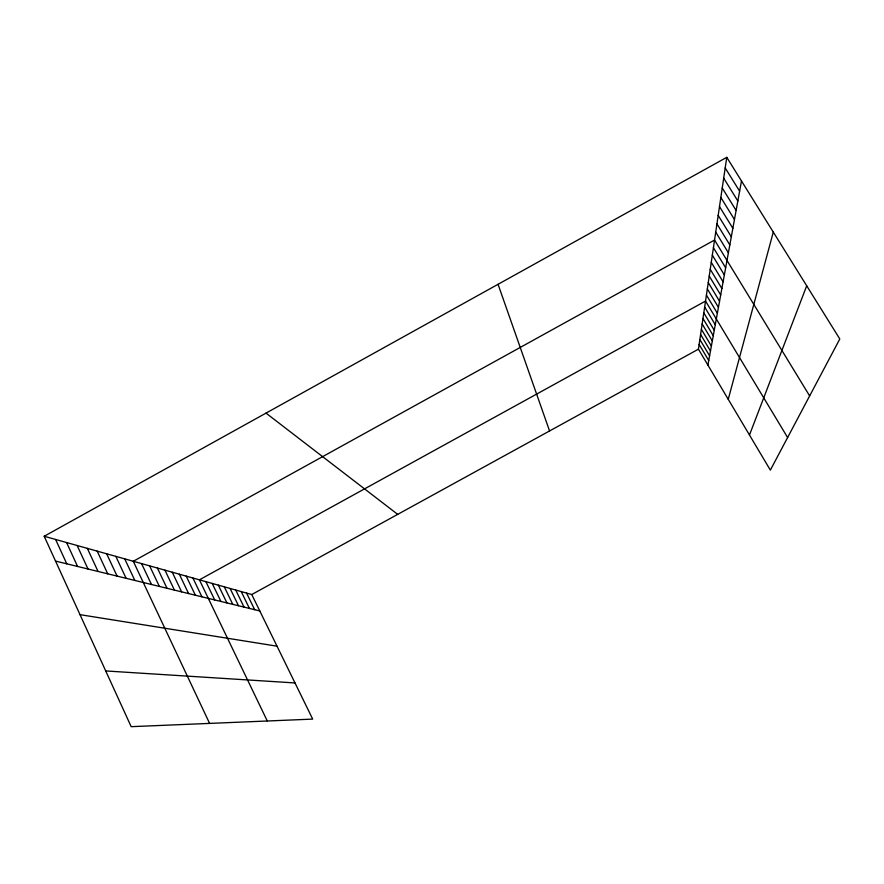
<?xml version="1.0" encoding="UTF-8"?>
<svg xmlns="http://www.w3.org/2000/svg" width="884" height="884" viewBox="0 0 884 884"><rect width="100%" height="100%" fill="white"/><g stroke="black" fill="none" stroke-linecap="round" stroke-linejoin="round"><path stroke-width="1.33" d="M726.77 157.33L839.8 338.992L770.351 470.122L698.437 349.18L726.77 157.33L44.2 536.256L131.175 726.67L312.682 719.101L251.763 594.534L44.2 536.256M707.907 365.103L741.488 180.988M728.25 399.314L773.29 232.094M749.477 435.016L806.705 285.797M251.763 594.534L698.437 349.18M105.715 670.945L295.002 682.945M80.013 614.656L277.023 646.182M55.537 561.075L259.786 610.943M266.007 413.115L397.701 514.377M725.2 167.949L739.632 191.198M723.698 178.159L737.842 201.011M722.239 187.983L736.118 210.458M720.847 197.452L734.46 219.552M719.499 206.591L732.858 228.326M718.195 215.398L731.311 236.779M716.935 223.895L729.83 244.945M715.72 232.105L728.383 252.824M809.645 395.921L714.548 240.05L133.285 561.274L209.596 723.399M713.421 247.719L725.654 267.808M712.327 255.144L724.35 274.935M711.255 262.338L723.09 281.83M710.228 269.3L721.874 288.516M709.233 276.04L720.692 294.991M708.272 282.582L719.554 301.256M707.333 288.924L718.438 307.345M706.426 295.09L717.366 313.256M787.611 437.536L705.543 301.068L199.397 579.838L267.288 720.99M704.659 307.046L715.266 324.715M703.797 312.848L714.261 330.284M702.968 318.483L713.266 335.688M702.161 323.964L712.316 340.937M701.377 329.29L711.377 346.042M700.603 334.461L710.471 351.003M699.863 339.5L709.598 355.832M699.145 344.406L708.736 360.528M246.559 593.076L254.68 609.695M241.222 591.573L249.421 608.413M235.73 590.037L244.028 607.098M230.094 588.457L238.492 605.739M224.293 586.821L232.79 604.358M218.337 585.153L226.934 602.921M212.204 583.429L220.912 601.451M205.895 581.661L214.702 599.938M192.911 578.014L201.939 596.822M186.226 576.136L195.364 595.219M179.341 574.202L188.59 593.562M172.247 572.213L181.618 591.86M164.943 570.158L174.424 590.103M157.396 568.047L167.01 588.291M149.617 565.859L159.352 586.423M141.584 563.605L151.451 584.49M124.721 558.865L134.843 580.434M115.848 556.379L126.114 578.313M106.677 553.804L117.086 576.103M97.185 551.13L107.726 573.826M87.35 548.367L98.047 571.462M77.151 545.505L88.002 569.009M66.576 542.544L77.582 566.456M55.604 539.461L66.775 563.826M498.057 284.294L549.561 430.961"/></g></svg>
